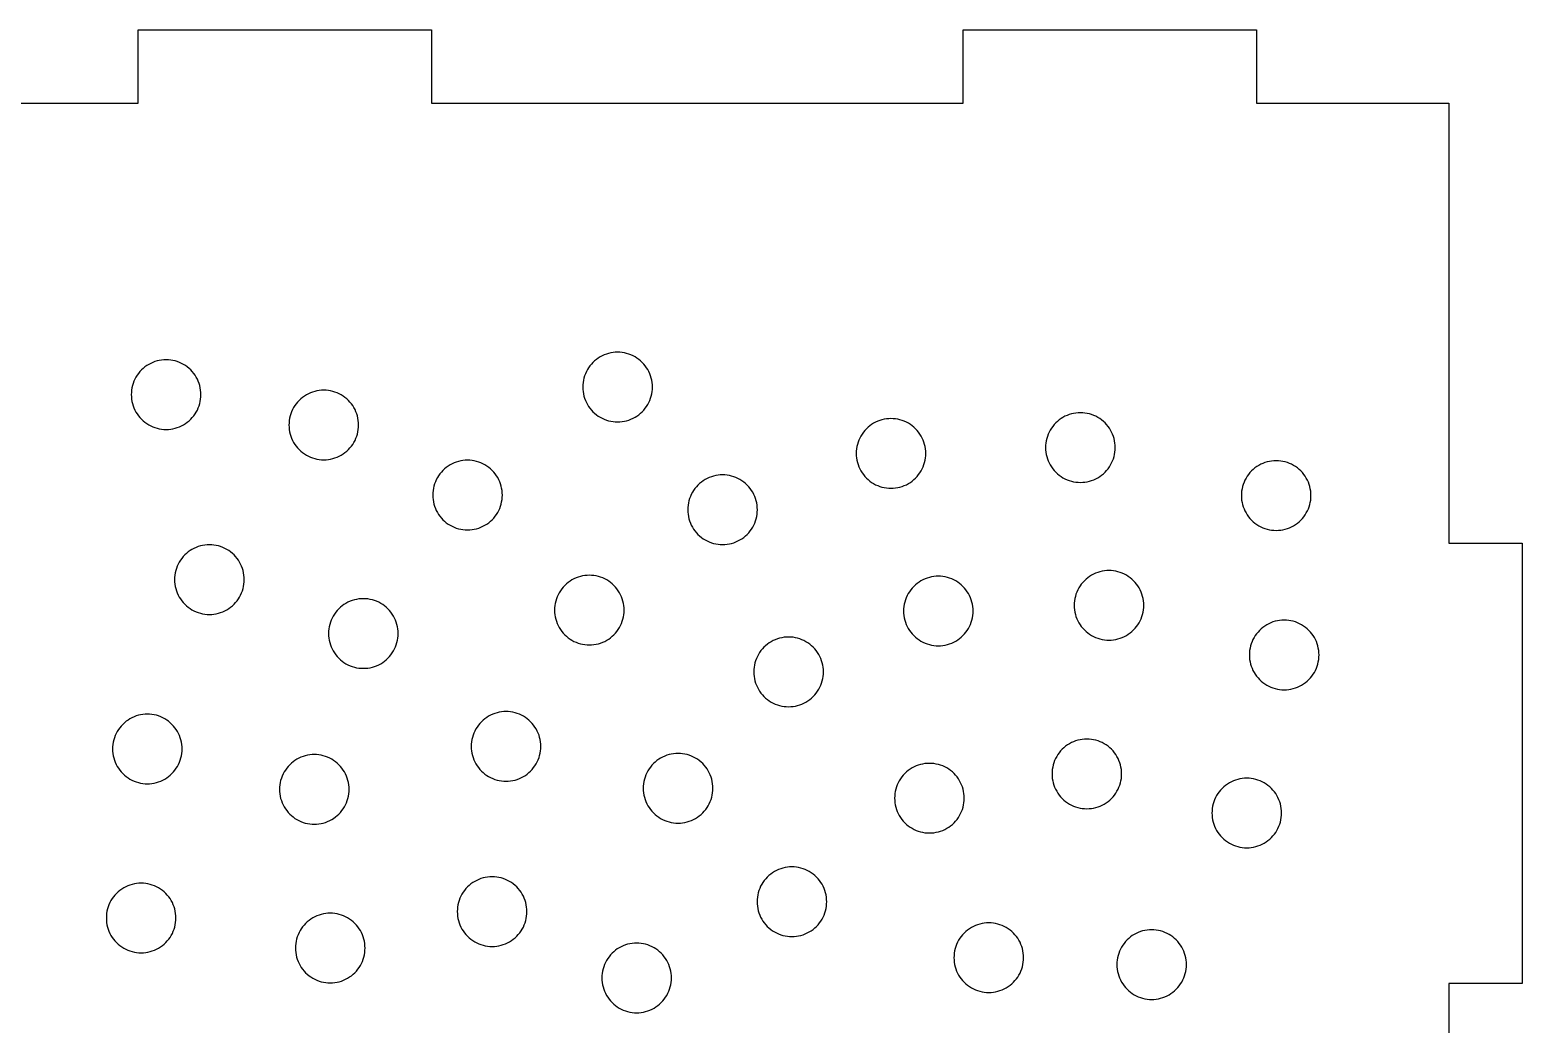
# Model space of a CAD drawing. Header units: millimetres. Extents: x 0 to 375, y -239 to 0.
# Drawn here: x 198.6 to 280, y -54.2 to 0 of the extents above; entities that cross this region are included whole.
import ezdxf

# ---------------------------------------------------------------- set-up
doc = ezdxf.new("R2010")
doc.units = ezdxf.units.MM
doc.layers.add('CUT', color=1, linetype='Continuous')

msp = doc.modelspace()

# ---------------------------------------------------------------- linework, layer by layer
at = {"layer": 'CUT'}
msp.add_lwpolyline([(194, -4), (204.5, -4), (204.5, 0), (220.5, 0), (220.5, -4), (249.5, -4), (249.5, 0), (265.5, 0), (265.5, -4), (276, -4), (276, -28), (280, -28), (280, -52), (276, -52), (276, -76)], dxfattribs=at)
for points in [[(232.453, -20.09), (232.489, -19.971), (232.518, -19.85), (232.538, -19.727), (232.55, -19.604), (232.554, -19.479), (232.55, -19.355), (232.538, -19.232), (232.518, -19.109), (232.489, -18.988), (232.453, -18.869), (232.409, -18.753), (232.358, -18.639), (232.3, -18.53), (232.234, -18.424), (232.162, -18.323), (232.083, -18.227), (231.998, -18.136), (231.907, -18.051), (231.811, -17.973), (231.71, -17.9), (231.604, -17.835), (231.495, -17.776), (231.382, -17.725), (231.265, -17.681), (231.146, -17.645), (231.025, -17.617), (230.903, -17.596), (230.779, -17.584), (230.655, -17.58), (230.53, -17.584), (230.407, -17.596), (230.284, -17.617), (230.163, -17.645), (230.044, -17.681), (229.928, -17.725), (229.815, -17.776), (229.705, -17.835), (229.6, -17.9), (229.498, -17.973), (229.402, -18.051), (229.312, -18.136), (229.227, -18.227), (229.148, -18.323), (229.075, -18.424), (229.01, -18.53), (228.951, -18.639), (228.9, -18.753), (228.856, -18.869), (228.82, -18.988), (228.792, -19.109), (228.772, -19.232), (228.759, -19.355), (228.755, -19.479), (228.759, -19.604), (228.772, -19.727), (228.792, -19.85), (228.82, -19.971), (228.856, -20.09), (228.9, -20.206), (228.951, -20.32), (229.01, -20.429), (229.075, -20.535), (229.148, -20.636), (229.227, -20.732), (229.312, -20.822), (229.402, -20.907), (229.498, -20.986), (229.6, -21.059), (229.705, -21.124), (229.815, -21.183), (229.928, -21.234), (230.044, -21.278), (230.163, -21.314), (230.284, -21.342), (230.407, -21.363), (230.53, -21.375), (230.655, -21.379), (230.779, -21.375), (230.903, -21.363), (231.025, -21.342), (231.146, -21.314), (231.265, -21.278), (231.382, -21.234), (231.495, -21.183), (231.604, -21.124), (231.71, -21.059), (231.811, -20.986), (231.907, -20.907), (231.998, -20.822), (232.083, -20.732), (232.162, -20.636), (232.234, -20.535), (232.3, -20.429), (232.358, -20.32), (232.409, -20.206), (232.453, -20.09)], [(207.824, -20.501), (207.861, -20.382), (207.889, -20.261), (207.909, -20.139), (207.921, -20.015), (207.925, -19.891), (207.921, -19.767), (207.909, -19.643), (207.889, -19.52), (207.861, -19.399), (207.824, -19.28), (207.781, -19.164), (207.729, -19.051), (207.671, -18.941), (207.605, -18.836), (207.533, -18.735), (207.454, -18.638), (207.369, -18.548), (207.278, -18.463), (207.182, -18.384), (207.081, -18.312), (206.976, -18.246), (206.866, -18.187), (206.753, -18.136), (206.636, -18.092), (206.518, -18.056), (206.397, -18.028), (206.274, -18.008), (206.15, -17.996), (206.026, -17.991), (205.902, -17.996), (205.778, -18.008), (205.655, -18.028), (205.534, -18.056), (205.415, -18.092), (205.299, -18.136), (205.186, -18.187), (205.076, -18.246), (204.971, -18.312), (204.87, -18.384), (204.774, -18.463), (204.683, -18.548), (204.598, -18.638), (204.519, -18.735), (204.447, -18.836), (204.381, -18.941), (204.323, -19.051), (204.271, -19.164), (204.227, -19.28), (204.191, -19.399), (204.163, -19.52), (204.143, -19.643), (204.131, -19.767), (204.127, -19.891), (204.131, -20.015), (204.143, -20.139), (204.163, -20.261), (204.191, -20.382), (204.227, -20.501), (204.271, -20.618), (204.323, -20.731), (204.381, -20.84), (204.447, -20.946), (204.519, -21.047), (204.598, -21.143), (204.683, -21.234), (204.774, -21.319), (204.87, -21.398), (204.971, -21.47), (205.076, -21.536), (205.186, -21.594), (205.299, -21.645), (205.415, -21.689), (205.534, -21.725), (205.655, -21.754), (205.778, -21.774), (205.902, -21.786), (206.026, -21.79), (206.15, -21.786), (206.274, -21.774), (206.397, -21.754), (206.518, -21.725), (206.636, -21.689), (206.753, -21.645), (206.866, -21.594), (206.976, -21.536), (207.081, -21.47), (207.182, -21.398), (207.278, -21.319), (207.369, -21.234), (207.454, -21.143), (207.533, -21.047), (207.605, -20.946), (207.671, -20.84), (207.729, -20.731), (207.781, -20.618), (207.824, -20.501)], [(216.425, -22.158), (216.461, -22.039), (216.49, -21.918), (216.51, -21.795), (216.522, -21.672), (216.526, -21.548), (216.522, -21.423), (216.51, -21.3), (216.49, -21.177), (216.461, -21.056), (216.425, -20.937), (216.382, -20.821), (216.33, -20.707), (216.272, -20.598), (216.206, -20.492), (216.134, -20.391), (216.055, -20.295), (215.97, -20.205), (215.879, -20.12), (215.783, -20.041), (215.682, -19.968), (215.576, -19.903), (215.467, -19.844), (215.354, -19.793), (215.237, -19.749), (215.118, -19.713), (214.997, -19.685), (214.875, -19.664), (214.751, -19.652), (214.627, -19.648), (214.503, -19.652), (214.379, -19.664), (214.256, -19.685), (214.135, -19.713), (214.016, -19.749), (213.9, -19.793), (213.787, -19.844), (213.677, -19.903), (213.572, -19.968), (213.471, -20.041), (213.374, -20.12), (213.284, -20.205), (213.199, -20.295), (213.12, -20.391), (213.048, -20.492), (212.982, -20.598), (212.923, -20.707), (212.872, -20.821), (212.828, -20.937), (212.792, -21.056), (212.764, -21.177), (212.744, -21.3), (212.732, -21.423), (212.727, -21.548), (212.732, -21.672), (212.744, -21.795), (212.764, -21.918), (212.792, -22.039), (212.828, -22.158), (212.872, -22.274), (212.923, -22.388), (212.982, -22.497), (213.048, -22.603), (213.12, -22.704), (213.199, -22.8), (213.284, -22.891), (213.374, -22.976), (213.471, -23.054), (213.572, -23.127), (213.677, -23.192), (213.787, -23.251), (213.9, -23.302), (214.016, -23.346), (214.135, -23.382), (214.256, -23.41), (214.379, -23.431), (214.503, -23.443), (214.627, -23.447), (214.751, -23.443), (214.875, -23.431), (214.997, -23.41), (215.118, -23.382), (215.237, -23.346), (215.354, -23.302), (215.467, -23.251), (215.576, -23.192), (215.682, -23.127), (215.783, -23.054), (215.879, -22.976), (215.97, -22.891), (216.055, -22.8), (216.134, -22.704), (216.206, -22.603), (216.272, -22.497), (216.33, -22.388), (216.382, -22.274), (216.425, -22.158)], [(257.656, -23.504), (257.7, -23.388), (257.736, -23.269), (257.764, -23.148), (257.784, -23.025), (257.797, -22.902), (257.801, -22.777), (257.797, -22.653), (257.784, -22.53), (257.764, -22.407), (257.736, -22.286), (257.7, -22.167), (257.656, -22.051), (257.605, -21.937), (257.546, -21.828), (257.481, -21.722), (257.408, -21.621), (257.329, -21.525), (257.244, -21.434), (257.154, -21.35), (257.058, -21.271), (256.956, -21.198), (256.851, -21.133), (256.741, -21.074), (256.628, -21.023), (256.512, -20.979), (256.393, -20.943), (256.272, -20.915), (256.149, -20.894), (256.026, -20.882), (255.901, -20.878), (255.777, -20.882), (255.653, -20.894), (255.531, -20.915), (255.41, -20.943), (255.291, -20.979), (255.174, -21.023), (255.061, -21.074), (254.952, -21.133), (254.846, -21.198), (254.745, -21.271), (254.649, -21.35), (254.558, -21.434), (254.473, -21.525), (254.394, -21.621), (254.322, -21.722), (254.256, -21.828), (254.198, -21.937), (254.147, -22.051), (254.103, -22.167), (254.067, -22.286), (254.038, -22.407), (254.018, -22.53), (254.006, -22.653), (254.002, -22.777), (254.006, -22.902), (254.018, -23.025), (254.038, -23.148), (254.067, -23.269), (254.103, -23.388), (254.147, -23.504), (254.198, -23.618), (254.256, -23.727), (254.322, -23.833), (254.394, -23.934), (254.473, -24.03), (254.558, -24.12), (254.649, -24.205), (254.745, -24.284), (254.846, -24.357), (254.952, -24.422), (255.061, -24.481), (255.174, -24.532), (255.291, -24.576), (255.41, -24.612), (255.531, -24.64), (255.653, -24.661), (255.777, -24.673), (255.901, -24.677), (256.026, -24.673), (256.149, -24.661), (256.272, -24.64), (256.393, -24.612), (256.512, -24.576), (256.628, -24.532), (256.741, -24.481), (256.851, -24.422), (256.956, -24.357), (257.058, -24.284), (257.154, -24.205), (257.244, -24.12), (257.329, -24.03), (257.408, -23.934), (257.481, -23.833), (257.546, -23.727), (257.605, -23.618), (257.656, -23.504)], [(247.367, -23.709), (247.403, -23.59), (247.431, -23.469), (247.451, -23.346), (247.464, -23.223), (247.468, -23.098), (247.464, -22.974), (247.451, -22.85), (247.431, -22.728), (247.403, -22.607), (247.367, -22.488), (247.323, -22.371), (247.272, -22.258), (247.213, -22.149), (247.148, -22.043), (247.075, -21.942), (246.996, -21.846), (246.911, -21.755), (246.821, -21.67), (246.725, -21.591), (246.624, -21.519), (246.518, -21.453), (246.408, -21.395), (246.295, -21.344), (246.179, -21.3), (246.06, -21.264), (245.939, -21.236), (245.816, -21.215), (245.693, -21.203), (245.568, -21.199), (245.444, -21.203), (245.321, -21.215), (245.198, -21.236), (245.077, -21.264), (244.958, -21.3), (244.842, -21.344), (244.728, -21.395), (244.619, -21.453), (244.513, -21.519), (244.412, -21.591), (244.316, -21.67), (244.225, -21.755), (244.14, -21.846), (244.062, -21.942), (243.989, -22.043), (243.924, -22.149), (243.865, -22.258), (243.814, -22.371), (243.77, -22.488), (243.734, -22.607), (243.706, -22.728), (243.685, -22.85), (243.673, -22.974), (243.669, -23.098), (243.673, -23.223), (243.685, -23.346), (243.706, -23.469), (243.734, -23.59), (243.77, -23.709), (243.814, -23.825), (243.865, -23.938), (243.924, -24.048), (243.989, -24.154), (244.062, -24.255), (244.14, -24.351), (244.225, -24.441), (244.316, -24.526), (244.412, -24.605), (244.513, -24.678), (244.619, -24.743), (244.728, -24.802), (244.842, -24.853), (244.958, -24.897), (245.077, -24.933), (245.198, -24.961), (245.321, -24.981), (245.444, -24.994), (245.568, -24.998), (245.693, -24.994), (245.816, -24.981), (245.939, -24.961), (246.06, -24.933), (246.179, -24.897), (246.295, -24.853), (246.408, -24.802), (246.518, -24.743), (246.624, -24.678), (246.725, -24.605), (246.821, -24.526), (246.911, -24.441), (246.996, -24.351), (247.075, -24.255), (247.148, -24.154), (247.213, -24.048), (247.272, -23.938), (247.323, -23.825), (247.367, -23.709)], [(224.266, -25.979), (224.302, -25.86), (224.33, -25.739), (224.351, -25.617), (224.363, -25.493), (224.367, -25.369), (224.363, -25.244), (224.351, -25.121), (224.33, -24.998), (224.302, -24.877), (224.266, -24.758), (224.222, -24.642), (224.171, -24.529), (224.112, -24.419), (224.047, -24.313), (223.974, -24.212), (223.896, -24.116), (223.811, -24.026), (223.72, -23.941), (223.624, -23.862), (223.523, -23.789), (223.417, -23.724), (223.308, -23.665), (223.194, -23.614), (223.078, -23.57), (222.959, -23.534), (222.838, -23.506), (222.716, -23.486), (222.592, -23.473), (222.468, -23.469), (222.343, -23.473), (222.22, -23.486), (222.097, -23.506), (221.976, -23.534), (221.857, -23.57), (221.741, -23.614), (221.628, -23.665), (221.518, -23.724), (221.412, -23.789), (221.311, -23.862), (221.215, -23.941), (221.125, -24.026), (221.04, -24.116), (220.961, -24.212), (220.888, -24.313), (220.823, -24.419), (220.764, -24.529), (220.713, -24.642), (220.669, -24.758), (220.633, -24.877), (220.605, -24.998), (220.585, -25.121), (220.572, -25.244), (220.568, -25.369), (220.572, -25.493), (220.585, -25.617), (220.605, -25.739), (220.633, -25.86), (220.669, -25.979), (220.713, -26.096), (220.764, -26.209), (220.823, -26.318), (220.888, -26.424), (220.961, -26.525), (221.04, -26.621), (221.125, -26.712), (221.215, -26.797), (221.311, -26.875), (221.412, -26.948), (221.518, -27.014), (221.628, -27.072), (221.741, -27.123), (221.857, -27.167), (221.976, -27.203), (222.097, -27.231), (222.22, -27.252), (222.343, -27.264), (222.468, -27.268), (222.592, -27.264), (222.716, -27.252), (222.838, -27.231), (222.959, -27.203), (223.078, -27.167), (223.194, -27.123), (223.308, -27.072), (223.417, -27.014), (223.523, -26.948), (223.624, -26.875), (223.72, -26.797), (223.811, -26.712), (223.896, -26.621), (223.974, -26.525), (224.047, -26.424), (224.112, -26.318), (224.171, -26.209), (224.222, -26.096), (224.266, -25.979)], [(268.336, -26.122), (268.38, -26.006), (268.416, -25.887), (268.444, -25.766), (268.464, -25.643), (268.477, -25.52), (268.481, -25.396), (268.477, -25.271), (268.464, -25.148), (268.444, -25.025), (268.416, -24.904), (268.38, -24.785), (268.336, -24.669), (268.285, -24.556), (268.226, -24.446), (268.161, -24.34), (268.088, -24.239), (268.009, -24.143), (267.924, -24.053), (267.834, -23.968), (267.738, -23.889), (267.636, -23.816), (267.531, -23.751), (267.421, -23.692), (267.308, -23.641), (267.192, -23.597), (267.073, -23.561), (266.952, -23.533), (266.829, -23.513), (266.706, -23.5), (266.581, -23.496), (266.457, -23.5), (266.333, -23.513), (266.211, -23.533), (266.09, -23.561), (265.971, -23.597), (265.854, -23.641), (265.741, -23.692), (265.632, -23.751), (265.526, -23.816), (265.425, -23.889), (265.329, -23.968), (265.238, -24.053), (265.153, -24.143), (265.074, -24.239), (265.002, -24.34), (264.936, -24.446), (264.878, -24.556), (264.827, -24.669), (264.783, -24.785), (264.747, -24.904), (264.718, -25.025), (264.698, -25.148), (264.686, -25.271), (264.682, -25.396), (264.686, -25.52), (264.698, -25.643), (264.718, -25.766), (264.747, -25.887), (264.783, -26.006), (264.827, -26.122), (264.878, -26.236), (264.936, -26.345), (265.002, -26.451), (265.074, -26.552), (265.153, -26.648), (265.238, -26.739), (265.329, -26.824), (265.425, -26.902), (265.526, -26.975), (265.632, -27.04), (265.741, -27.099), (265.854, -27.15), (265.971, -27.194), (266.09, -27.23), (266.211, -27.258), (266.333, -27.279), (266.457, -27.291), (266.581, -27.295), (266.706, -27.291), (266.829, -27.279), (266.952, -27.258), (267.073, -27.23), (267.192, -27.194), (267.308, -27.15), (267.421, -27.099), (267.531, -27.04), (267.636, -26.975), (267.738, -26.902), (267.834, -26.824), (267.924, -26.739), (268.009, -26.648), (268.088, -26.552), (268.161, -26.451), (268.226, -26.345), (268.285, -26.236), (268.336, -26.122)], [(238.178, -26.779), (238.214, -26.66), (238.242, -26.539), (238.263, -26.416), (238.275, -26.293), (238.279, -26.169), (238.275, -26.044), (238.263, -25.921), (238.242, -25.798), (238.214, -25.677), (238.178, -25.558), (238.134, -25.442), (238.083, -25.329), (238.024, -25.219), (237.959, -25.113), (237.886, -25.012), (237.808, -24.916), (237.723, -24.826), (237.632, -24.741), (237.536, -24.662), (237.435, -24.589), (237.329, -24.524), (237.22, -24.465), (237.106, -24.414), (236.99, -24.37), (236.871, -24.334), (236.75, -24.306), (236.628, -24.286), (236.504, -24.273), (236.38, -24.269), (236.255, -24.273), (236.132, -24.286), (236.009, -24.306), (235.888, -24.334), (235.769, -24.37), (235.653, -24.414), (235.54, -24.465), (235.43, -24.524), (235.324, -24.589), (235.223, -24.662), (235.127, -24.741), (235.037, -24.826), (234.952, -24.916), (234.873, -25.012), (234.8, -25.113), (234.735, -25.219), (234.676, -25.329), (234.625, -25.442), (234.581, -25.558), (234.545, -25.677), (234.517, -25.798), (234.497, -25.921), (234.484, -26.044), (234.48, -26.169), (234.484, -26.293), (234.497, -26.416), (234.517, -26.539), (234.545, -26.66), (234.581, -26.779), (234.625, -26.895), (234.676, -27.009), (234.735, -27.118), (234.8, -27.224), (234.873, -27.325), (234.952, -27.421), (235.037, -27.512), (235.127, -27.597), (235.223, -27.675), (235.324, -27.748), (235.43, -27.813), (235.54, -27.872), (235.653, -27.923), (235.769, -27.967), (235.888, -28.003), (236.009, -28.031), (236.132, -28.052), (236.255, -28.064), (236.38, -28.068), (236.504, -28.064), (236.628, -28.052), (236.75, -28.031), (236.871, -28.003), (236.99, -27.967), (237.106, -27.923), (237.22, -27.872), (237.329, -27.813), (237.435, -27.748), (237.536, -27.675), (237.632, -27.597), (237.723, -27.512), (237.808, -27.421), (237.886, -27.325), (237.959, -27.224), (238.024, -27.118), (238.083, -27.009), (238.134, -26.895), (238.178, -26.779)], [(210.184, -30.589), (210.22, -30.47), (210.248, -30.349), (210.269, -30.227), (210.281, -30.103), (210.285, -29.979), (210.281, -29.855), (210.269, -29.731), (210.248, -29.608), (210.22, -29.487), (210.184, -29.368), (210.14, -29.252), (210.089, -29.139), (210.03, -29.029), (209.965, -28.924), (209.892, -28.823), (209.814, -28.727), (209.729, -28.636), (209.638, -28.551), (209.542, -28.472), (209.441, -28.4), (209.335, -28.334), (209.226, -28.275), (209.112, -28.224), (208.996, -28.18), (208.877, -28.144), (208.756, -28.116), (208.634, -28.096), (208.51, -28.084), (208.386, -28.08), (208.261, -28.084), (208.138, -28.096), (208.015, -28.116), (207.894, -28.144), (207.775, -28.18), (207.659, -28.224), (207.546, -28.275), (207.436, -28.334), (207.33, -28.4), (207.229, -28.472), (207.133, -28.551), (207.043, -28.636), (206.958, -28.727), (206.879, -28.823), (206.806, -28.924), (206.741, -29.029), (206.682, -29.139), (206.631, -29.252), (206.587, -29.368), (206.551, -29.487), (206.523, -29.608), (206.503, -29.731), (206.49, -29.855), (206.486, -29.979), (206.49, -30.103), (206.503, -30.227), (206.523, -30.349), (206.551, -30.47), (206.587, -30.589), (206.631, -30.706), (206.682, -30.819), (206.741, -30.929), (206.806, -31.034), (206.879, -31.135), (206.958, -31.231), (207.043, -31.322), (207.133, -31.407), (207.229, -31.486), (207.33, -31.558), (207.436, -31.624), (207.546, -31.682), (207.659, -31.734), (207.775, -31.777), (207.894, -31.813), (208.015, -31.842), (208.138, -31.862), (208.261, -31.874), (208.386, -31.878), (208.51, -31.874), (208.634, -31.862), (208.756, -31.842), (208.877, -31.813), (208.996, -31.777), (209.112, -31.734), (209.226, -31.682), (209.335, -31.624), (209.441, -31.558), (209.542, -31.486), (209.638, -31.407), (209.729, -31.322), (209.814, -31.231), (209.892, -31.135), (209.965, -31.034), (210.03, -30.929), (210.089, -30.819), (210.14, -30.706), (210.184, -30.589)], [(230.912, -32.254), (230.948, -32.135), (230.976, -32.014), (230.997, -31.891), (231.009, -31.768), (231.013, -31.643), (231.009, -31.519), (230.997, -31.395), (230.976, -31.273), (230.948, -31.152), (230.912, -31.033), (230.868, -30.917), (230.817, -30.803), (230.758, -30.694), (230.693, -30.588), (230.62, -30.487), (230.542, -30.391), (230.457, -30.3), (230.366, -30.215), (230.27, -30.137), (230.169, -30.064), (230.063, -29.999), (229.954, -29.94), (229.84, -29.889), (229.724, -29.845), (229.605, -29.809), (229.484, -29.781), (229.362, -29.76), (229.238, -29.748), (229.114, -29.744), (228.989, -29.748), (228.866, -29.76), (228.743, -29.781), (228.622, -29.809), (228.503, -29.845), (228.387, -29.889), (228.274, -29.94), (228.164, -29.999), (228.058, -30.064), (227.957, -30.137), (227.861, -30.215), (227.771, -30.3), (227.686, -30.391), (227.607, -30.487), (227.534, -30.588), (227.469, -30.694), (227.41, -30.803), (227.359, -30.917), (227.315, -31.033), (227.279, -31.152), (227.251, -31.273), (227.231, -31.395), (227.218, -31.519), (227.214, -31.643), (227.218, -31.768), (227.231, -31.891), (227.251, -32.014), (227.279, -32.135), (227.315, -32.254), (227.359, -32.37), (227.41, -32.483), (227.469, -32.593), (227.534, -32.699), (227.607, -32.8), (227.686, -32.896), (227.771, -32.986), (227.861, -33.071), (227.957, -33.15), (228.058, -33.223), (228.164, -33.288), (228.274, -33.347), (228.387, -33.398), (228.503, -33.442), (228.622, -33.478), (228.743, -33.506), (228.866, -33.526), (228.989, -33.539), (229.114, -33.543), (229.238, -33.539), (229.362, -33.526), (229.484, -33.506), (229.605, -33.478), (229.724, -33.442), (229.84, -33.398), (229.954, -33.347), (230.063, -33.288), (230.169, -33.223), (230.27, -33.15), (230.366, -33.071), (230.457, -32.986), (230.542, -32.896), (230.62, -32.8), (230.693, -32.699), (230.758, -32.593), (230.817, -32.483), (230.868, -32.37), (230.912, -32.254)], [(249.951, -32.302), (249.987, -32.183), (250.015, -32.062), (250.035, -31.94), (250.047, -31.816), (250.052, -31.692), (250.047, -31.568), (250.035, -31.444), (250.015, -31.321), (249.987, -31.2), (249.951, -31.081), (249.907, -30.965), (249.856, -30.852), (249.797, -30.742), (249.731, -30.637), (249.659, -30.536), (249.58, -30.44), (249.495, -30.349), (249.405, -30.264), (249.308, -30.185), (249.207, -30.113), (249.102, -30.047), (248.992, -29.988), (248.879, -29.937), (248.763, -29.893), (248.644, -29.857), (248.523, -29.829), (248.4, -29.809), (248.276, -29.797), (248.152, -29.793), (248.028, -29.797), (247.904, -29.809), (247.782, -29.829), (247.661, -29.857), (247.542, -29.893), (247.425, -29.937), (247.312, -29.988), (247.203, -30.047), (247.097, -30.113), (246.996, -30.185), (246.9, -30.264), (246.809, -30.349), (246.724, -30.44), (246.645, -30.536), (246.573, -30.637), (246.507, -30.742), (246.449, -30.852), (246.398, -30.965), (246.354, -31.081), (246.318, -31.2), (246.289, -31.321), (246.269, -31.444), (246.257, -31.568), (246.253, -31.692), (246.257, -31.816), (246.269, -31.94), (246.289, -32.062), (246.318, -32.183), (246.354, -32.302), (246.398, -32.419), (246.449, -32.532), (246.507, -32.641), (246.573, -32.747), (246.645, -32.848), (246.724, -32.944), (246.809, -33.035), (246.9, -33.12), (246.996, -33.199), (247.097, -33.271), (247.203, -33.337), (247.312, -33.395), (247.425, -33.447), (247.542, -33.49), (247.661, -33.526), (247.782, -33.555), (247.904, -33.575), (248.028, -33.587), (248.152, -33.591), (248.276, -33.587), (248.4, -33.575), (248.523, -33.555), (248.644, -33.526), (248.763, -33.49), (248.879, -33.447), (248.992, -33.395), (249.102, -33.337), (249.207, -33.271), (249.308, -33.199), (249.405, -33.12), (249.495, -33.035), (249.58, -32.944), (249.659, -32.848), (249.731, -32.747), (249.797, -32.641), (249.856, -32.532), (249.907, -32.419), (249.951, -32.302)], [(259.258, -31.993), (259.294, -31.874), (259.322, -31.753), (259.342, -31.63), (259.354, -31.507), (259.358, -31.382), (259.354, -31.258), (259.342, -31.134), (259.322, -31.012), (259.294, -30.891), (259.258, -30.772), (259.214, -30.656), (259.163, -30.542), (259.104, -30.433), (259.038, -30.327), (258.966, -30.226), (258.887, -30.13), (258.802, -30.039), (258.711, -29.954), (258.615, -29.876), (258.514, -29.803), (258.409, -29.738), (258.299, -29.679), (258.186, -29.628), (258.07, -29.584), (257.951, -29.548), (257.83, -29.52), (257.707, -29.499), (257.583, -29.487), (257.459, -29.483), (257.335, -29.487), (257.211, -29.499), (257.089, -29.52), (256.968, -29.548), (256.849, -29.584), (256.732, -29.628), (256.619, -29.679), (256.509, -29.738), (256.404, -29.803), (256.303, -29.876), (256.207, -29.954), (256.116, -30.039), (256.031, -30.13), (255.952, -30.226), (255.88, -30.327), (255.814, -30.433), (255.756, -30.542), (255.704, -30.656), (255.661, -30.772), (255.625, -30.891), (255.596, -31.012), (255.576, -31.134), (255.564, -31.258), (255.56, -31.382), (255.564, -31.507), (255.576, -31.63), (255.596, -31.753), (255.625, -31.874), (255.661, -31.993), (255.704, -32.109), (255.756, -32.222), (255.814, -32.332), (255.88, -32.438), (255.952, -32.539), (256.031, -32.635), (256.116, -32.725), (256.207, -32.81), (256.303, -32.889), (256.404, -32.962), (256.509, -33.027), (256.619, -33.086), (256.732, -33.137), (256.849, -33.181), (256.968, -33.217), (257.089, -33.245), (257.211, -33.265), (257.335, -33.278), (257.459, -33.282), (257.583, -33.278), (257.707, -33.265), (257.83, -33.245), (257.951, -33.217), (258.07, -33.181), (258.186, -33.137), (258.299, -33.086), (258.409, -33.027), (258.514, -32.962), (258.615, -32.889), (258.711, -32.81), (258.802, -32.725), (258.887, -32.635), (258.966, -32.539), (259.038, -32.438), (259.104, -32.332), (259.163, -32.222), (259.214, -32.109), (259.258, -31.993)], [(218.583, -33.528), (218.619, -33.409), (218.647, -33.288), (218.667, -33.166), (218.679, -33.042), (218.683, -32.918), (218.679, -32.794), (218.667, -32.67), (218.647, -32.547), (218.619, -32.426), (218.583, -32.307), (218.539, -32.191), (218.488, -32.078), (218.429, -31.968), (218.363, -31.863), (218.291, -31.762), (218.212, -31.666), (218.127, -31.575), (218.036, -31.49), (217.94, -31.411), (217.839, -31.339), (217.734, -31.273), (217.624, -31.214), (217.511, -31.163), (217.395, -31.119), (217.276, -31.083), (217.155, -31.055), (217.032, -31.035), (216.908, -31.023), (216.784, -31.019), (216.66, -31.023), (216.536, -31.035), (216.414, -31.055), (216.293, -31.083), (216.174, -31.119), (216.057, -31.163), (215.944, -31.214), (215.834, -31.273), (215.729, -31.339), (215.628, -31.411), (215.532, -31.49), (215.441, -31.575), (215.356, -31.666), (215.277, -31.762), (215.205, -31.863), (215.139, -31.968), (215.081, -32.078), (215.029, -32.191), (214.986, -32.307), (214.95, -32.426), (214.921, -32.547), (214.901, -32.67), (214.889, -32.794), (214.885, -32.918), (214.889, -33.042), (214.901, -33.166), (214.921, -33.288), (214.95, -33.409), (214.986, -33.528), (215.029, -33.645), (215.081, -33.758), (215.139, -33.867), (215.205, -33.973), (215.277, -34.074), (215.356, -34.17), (215.441, -34.261), (215.532, -34.346), (215.628, -34.425), (215.729, -34.497), (215.834, -34.563), (215.944, -34.621), (216.057, -34.673), (216.174, -34.716), (216.293, -34.752), (216.414, -34.781), (216.536, -34.801), (216.66, -34.813), (216.784, -34.817), (216.908, -34.813), (217.032, -34.801), (217.155, -34.781), (217.276, -34.752), (217.395, -34.716), (217.511, -34.673), (217.624, -34.621), (217.734, -34.563), (217.839, -34.497), (217.94, -34.425), (218.036, -34.346), (218.127, -34.261), (218.212, -34.17), (218.291, -34.074), (218.363, -33.973), (218.429, -33.867), (218.488, -33.758), (218.539, -33.645), (218.583, -33.528)], [(268.817, -34.699), (268.853, -34.581), (268.881, -34.459), (268.901, -34.337), (268.913, -34.213), (268.918, -34.089), (268.913, -33.965), (268.901, -33.841), (268.881, -33.718), (268.853, -33.597), (268.817, -33.478), (268.773, -33.362), (268.722, -33.249), (268.663, -33.139), (268.597, -33.034), (268.525, -32.933), (268.446, -32.837), (268.361, -32.746), (268.271, -32.661), (268.174, -32.582), (268.073, -32.51), (267.968, -32.444), (267.858, -32.385), (267.745, -32.334), (267.629, -32.29), (267.51, -32.254), (267.389, -32.226), (267.266, -32.206), (267.142, -32.194), (267.018, -32.19), (266.894, -32.194), (266.77, -32.206), (266.648, -32.226), (266.527, -32.254), (266.408, -32.29), (266.291, -32.334), (266.178, -32.385), (266.069, -32.444), (265.963, -32.51), (265.862, -32.582), (265.766, -32.661), (265.675, -32.746), (265.59, -32.837), (265.511, -32.933), (265.439, -33.034), (265.373, -33.139), (265.315, -33.249), (265.264, -33.362), (265.22, -33.478), (265.184, -33.597), (265.155, -33.718), (265.135, -33.841), (265.123, -33.965), (265.119, -34.089), (265.123, -34.213), (265.135, -34.337), (265.155, -34.459), (265.184, -34.581), (265.22, -34.699), (265.264, -34.816), (265.315, -34.929), (265.373, -35.039), (265.439, -35.144), (265.511, -35.245), (265.59, -35.341), (265.675, -35.432), (265.766, -35.517), (265.862, -35.596), (265.963, -35.668), (266.069, -35.734), (266.178, -35.792), (266.291, -35.844), (266.408, -35.887), (266.527, -35.924), (266.648, -35.952), (266.77, -35.972), (266.894, -35.984), (267.018, -35.988), (267.142, -35.984), (267.266, -35.972), (267.389, -35.952), (267.51, -35.924), (267.629, -35.887), (267.745, -35.844), (267.858, -35.792), (267.968, -35.734), (268.073, -35.668), (268.174, -35.596), (268.271, -35.517), (268.361, -35.432), (268.446, -35.341), (268.525, -35.245), (268.597, -35.144), (268.663, -35.039), (268.722, -34.929), (268.773, -34.816), (268.817, -34.699)], [(241.781, -35.62), (241.817, -35.501), (241.845, -35.38), (241.865, -35.257), (241.878, -35.134), (241.882, -35.009), (241.878, -34.885), (241.865, -34.761), (241.845, -34.639), (241.817, -34.518), (241.781, -34.399), (241.737, -34.283), (241.686, -34.169), (241.627, -34.06), (241.562, -33.954), (241.489, -33.853), (241.41, -33.757), (241.325, -33.666), (241.235, -33.581), (241.139, -33.503), (241.038, -33.43), (240.932, -33.365), (240.822, -33.306), (240.709, -33.255), (240.593, -33.211), (240.474, -33.175), (240.353, -33.147), (240.23, -33.126), (240.107, -33.114), (239.982, -33.11), (239.858, -33.114), (239.734, -33.126), (239.612, -33.147), (239.491, -33.175), (239.372, -33.211), (239.255, -33.255), (239.142, -33.306), (239.033, -33.365), (238.927, -33.43), (238.826, -33.503), (238.73, -33.581), (238.639, -33.666), (238.554, -33.757), (238.475, -33.853), (238.403, -33.954), (238.337, -34.06), (238.279, -34.169), (238.228, -34.283), (238.184, -34.399), (238.148, -34.518), (238.12, -34.639), (238.099, -34.761), (238.087, -34.885), (238.083, -35.009), (238.087, -35.134), (238.099, -35.257), (238.12, -35.38), (238.148, -35.501), (238.184, -35.62), (238.228, -35.736), (238.279, -35.849), (238.337, -35.959), (238.403, -36.065), (238.475, -36.166), (238.554, -36.262), (238.639, -36.352), (238.73, -36.437), (238.826, -36.516), (238.927, -36.589), (239.033, -36.654), (239.142, -36.713), (239.255, -36.764), (239.372, -36.808), (239.491, -36.844), (239.612, -36.872), (239.734, -36.892), (239.858, -36.905), (239.982, -36.909), (240.107, -36.905), (240.23, -36.892), (240.353, -36.872), (240.474, -36.844), (240.593, -36.808), (240.709, -36.764), (240.822, -36.713), (240.932, -36.654), (241.038, -36.589), (241.139, -36.516), (241.235, -36.437), (241.325, -36.352), (241.41, -36.262), (241.489, -36.166), (241.562, -36.065), (241.627, -35.959), (241.686, -35.849), (241.737, -35.736), (241.781, -35.62)], [(206.8, -39.824), (206.836, -39.706), (206.865, -39.585), (206.885, -39.462), (206.897, -39.338), (206.901, -39.214), (206.897, -39.09), (206.885, -38.966), (206.865, -38.843), (206.836, -38.722), (206.8, -38.603), (206.757, -38.487), (206.705, -38.374), (206.647, -38.264), (206.581, -38.159), (206.509, -38.058), (206.43, -37.962), (206.345, -37.871), (206.254, -37.786), (206.158, -37.707), (206.057, -37.635), (205.951, -37.569), (205.842, -37.511), (205.729, -37.459), (205.612, -37.415), (205.493, -37.379), (205.372, -37.351), (205.25, -37.331), (205.126, -37.319), (205.002, -37.315), (204.878, -37.319), (204.754, -37.331), (204.631, -37.351), (204.51, -37.379), (204.391, -37.415), (204.275, -37.459), (204.162, -37.511), (204.052, -37.569), (203.947, -37.635), (203.846, -37.707), (203.749, -37.786), (203.659, -37.871), (203.574, -37.962), (203.495, -38.058), (203.423, -38.159), (203.357, -38.264), (203.298, -38.374), (203.247, -38.487), (203.203, -38.603), (203.167, -38.722), (203.139, -38.843), (203.119, -38.966), (203.107, -39.09), (203.102, -39.214), (203.107, -39.338), (203.119, -39.462), (203.139, -39.585), (203.167, -39.706), (203.203, -39.824), (203.247, -39.941), (203.298, -40.054), (203.357, -40.164), (203.423, -40.269), (203.495, -40.37), (203.574, -40.466), (203.659, -40.557), (203.749, -40.642), (203.846, -40.721), (203.947, -40.793), (204.052, -40.859), (204.162, -40.917), (204.275, -40.969), (204.391, -41.012), (204.51, -41.049), (204.631, -41.077), (204.754, -41.097), (204.878, -41.109), (205.002, -41.113), (205.126, -41.109), (205.25, -41.097), (205.372, -41.077), (205.493, -41.049), (205.612, -41.012), (205.729, -40.969), (205.842, -40.917), (205.951, -40.859), (206.057, -40.793), (206.158, -40.721), (206.254, -40.642), (206.345, -40.557), (206.43, -40.466), (206.509, -40.37), (206.581, -40.269), (206.647, -40.164), (206.705, -40.054), (206.757, -39.941), (206.8, -39.824)], [(226.367, -39.685), (226.403, -39.566), (226.431, -39.445), (226.452, -39.323), (226.464, -39.199), (226.468, -39.075), (226.464, -38.951), (226.452, -38.827), (226.431, -38.704), (226.403, -38.583), (226.367, -38.464), (226.323, -38.348), (226.272, -38.235), (226.213, -38.125), (226.148, -38.02), (226.075, -37.919), (225.997, -37.822), (225.912, -37.732), (225.821, -37.647), (225.725, -37.568), (225.624, -37.496), (225.518, -37.43), (225.409, -37.371), (225.295, -37.32), (225.179, -37.276), (225.06, -37.24), (224.939, -37.212), (224.817, -37.192), (224.693, -37.18), (224.569, -37.175), (224.444, -37.18), (224.321, -37.192), (224.198, -37.212), (224.077, -37.24), (223.958, -37.276), (223.842, -37.32), (223.729, -37.371), (223.619, -37.43), (223.513, -37.496), (223.412, -37.568), (223.316, -37.647), (223.226, -37.732), (223.141, -37.822), (223.062, -37.919), (222.989, -38.02), (222.924, -38.125), (222.865, -38.235), (222.814, -38.348), (222.77, -38.464), (222.734, -38.583), (222.706, -38.704), (222.686, -38.827), (222.673, -38.951), (222.669, -39.075), (222.673, -39.199), (222.686, -39.323), (222.706, -39.445), (222.734, -39.566), (222.77, -39.685), (222.814, -39.802), (222.865, -39.915), (222.924, -40.024), (222.989, -40.13), (223.062, -40.231), (223.141, -40.327), (223.226, -40.418), (223.316, -40.503), (223.412, -40.582), (223.513, -40.654), (223.619, -40.72), (223.729, -40.778), (223.842, -40.83), (223.958, -40.873), (224.077, -40.909), (224.198, -40.938), (224.321, -40.958), (224.444, -40.97), (224.569, -40.974), (224.693, -40.97), (224.817, -40.958), (224.939, -40.938), (225.06, -40.909), (225.179, -40.873), (225.295, -40.83), (225.409, -40.778), (225.518, -40.72), (225.624, -40.654), (225.725, -40.582), (225.821, -40.503), (225.912, -40.418), (225.997, -40.327), (226.075, -40.231), (226.148, -40.13), (226.213, -40.024), (226.272, -39.915), (226.323, -39.802), (226.367, -39.685)], [(258.05, -41.183), (258.087, -41.064), (258.115, -40.943), (258.135, -40.821), (258.147, -40.697), (258.151, -40.573), (258.147, -40.449), (258.135, -40.325), (258.115, -40.202), (258.087, -40.081), (258.05, -39.962), (258.007, -39.846), (257.955, -39.733), (257.897, -39.623), (257.831, -39.518), (257.759, -39.417), (257.68, -39.321), (257.595, -39.23), (257.504, -39.145), (257.408, -39.066), (257.307, -38.994), (257.202, -38.928), (257.092, -38.869), (256.979, -38.818), (256.862, -38.774), (256.744, -38.738), (256.623, -38.71), (256.5, -38.69), (256.376, -38.678), (256.252, -38.673), (256.128, -38.678), (256.004, -38.69), (255.881, -38.71), (255.76, -38.738), (255.641, -38.774), (255.525, -38.818), (255.412, -38.869), (255.302, -38.928), (255.197, -38.994), (255.096, -39.066), (255, -39.145), (254.909, -39.23), (254.824, -39.321), (254.745, -39.417), (254.673, -39.518), (254.607, -39.623), (254.549, -39.733), (254.497, -39.846), (254.453, -39.962), (254.417, -40.081), (254.389, -40.202), (254.369, -40.325), (254.357, -40.449), (254.353, -40.573), (254.357, -40.697), (254.369, -40.821), (254.389, -40.943), (254.417, -41.064), (254.453, -41.183), (254.497, -41.3), (254.549, -41.413), (254.607, -41.522), (254.673, -41.628), (254.745, -41.729), (254.824, -41.825), (254.909, -41.916), (255, -42.001), (255.096, -42.08), (255.197, -42.152), (255.302, -42.218), (255.412, -42.276), (255.525, -42.328), (255.641, -42.371), (255.76, -42.407), (255.881, -42.436), (256.004, -42.456), (256.128, -42.468), (256.252, -42.472), (256.376, -42.468), (256.5, -42.456), (256.623, -42.436), (256.744, -42.407), (256.862, -42.371), (256.979, -42.328), (257.092, -42.276), (257.202, -42.218), (257.307, -42.152), (257.408, -42.08), (257.504, -42.001), (257.595, -41.916), (257.68, -41.825), (257.759, -41.729), (257.831, -41.628), (257.897, -41.522), (257.955, -41.413), (258.007, -41.3), (258.05, -41.183)], [(215.908, -42.028), (215.944, -41.909), (215.972, -41.788), (215.992, -41.665), (216.004, -41.542), (216.008, -41.418), (216.004, -41.293), (215.992, -41.17), (215.972, -41.047), (215.944, -40.926), (215.908, -40.807), (215.864, -40.691), (215.812, -40.577), (215.754, -40.468), (215.688, -40.362), (215.616, -40.261), (215.537, -40.165), (215.452, -40.074), (215.361, -39.99), (215.265, -39.911), (215.164, -39.838), (215.059, -39.773), (214.949, -39.714), (214.836, -39.663), (214.72, -39.619), (214.601, -39.583), (214.48, -39.555), (214.357, -39.534), (214.233, -39.522), (214.109, -39.518), (213.985, -39.522), (213.861, -39.534), (213.739, -39.555), (213.617, -39.583), (213.499, -39.619), (213.382, -39.663), (213.269, -39.714), (213.159, -39.773), (213.054, -39.838), (212.953, -39.911), (212.857, -39.99), (212.766, -40.074), (212.681, -40.165), (212.602, -40.261), (212.53, -40.362), (212.464, -40.468), (212.406, -40.577), (212.354, -40.691), (212.311, -40.807), (212.274, -40.926), (212.246, -41.047), (212.226, -41.17), (212.214, -41.293), (212.21, -41.418), (212.214, -41.542), (212.226, -41.665), (212.246, -41.788), (212.274, -41.909), (212.311, -42.028), (212.354, -42.144), (212.406, -42.258), (212.464, -42.367), (212.53, -42.473), (212.602, -42.574), (212.681, -42.67), (212.766, -42.761), (212.857, -42.845), (212.953, -42.924), (213.054, -42.997), (213.159, -43.062), (213.269, -43.121), (213.382, -43.172), (213.499, -43.216), (213.617, -43.252), (213.739, -43.28), (213.861, -43.301), (213.985, -43.313), (214.109, -43.317), (214.233, -43.313), (214.357, -43.301), (214.48, -43.28), (214.601, -43.252), (214.72, -43.216), (214.836, -43.172), (214.949, -43.121), (215.059, -43.062), (215.164, -42.997), (215.265, -42.924), (215.361, -42.845), (215.452, -42.761), (215.537, -42.67), (215.616, -42.574), (215.688, -42.473), (215.754, -42.367), (215.812, -42.258), (215.864, -42.144), (215.908, -42.028)], [(235.752, -41.968), (235.788, -41.849), (235.816, -41.728), (235.836, -41.606), (235.848, -41.482), (235.852, -41.358), (235.848, -41.234), (235.836, -41.11), (235.816, -40.987), (235.788, -40.866), (235.752, -40.747), (235.708, -40.631), (235.656, -40.518), (235.598, -40.408), (235.532, -40.303), (235.46, -40.202), (235.381, -40.106), (235.296, -40.015), (235.205, -39.93), (235.109, -39.851), (235.008, -39.779), (234.903, -39.713), (234.793, -39.654), (234.68, -39.603), (234.564, -39.559), (234.445, -39.523), (234.324, -39.495), (234.201, -39.475), (234.077, -39.463), (233.953, -39.459), (233.829, -39.463), (233.705, -39.475), (233.582, -39.495), (233.461, -39.523), (233.343, -39.559), (233.226, -39.603), (233.113, -39.654), (233.003, -39.713), (232.898, -39.779), (232.797, -39.851), (232.701, -39.93), (232.61, -40.015), (232.525, -40.106), (232.446, -40.202), (232.374, -40.303), (232.308, -40.408), (232.25, -40.518), (232.198, -40.631), (232.155, -40.747), (232.118, -40.866), (232.09, -40.987), (232.07, -41.11), (232.058, -41.234), (232.054, -41.358), (232.058, -41.482), (232.07, -41.606), (232.09, -41.728), (232.118, -41.849), (232.155, -41.968), (232.198, -42.085), (232.25, -42.198), (232.308, -42.308), (232.374, -42.413), (232.446, -42.514), (232.525, -42.61), (232.61, -42.701), (232.701, -42.786), (232.797, -42.865), (232.898, -42.937), (233.003, -43.003), (233.113, -43.061), (233.226, -43.113), (233.343, -43.156), (233.461, -43.193), (233.582, -43.221), (233.705, -43.241), (233.829, -43.253), (233.953, -43.257), (234.077, -43.253), (234.201, -43.241), (234.324, -43.221), (234.445, -43.193), (234.564, -43.156), (234.68, -43.113), (234.793, -43.061), (234.903, -43.003), (235.008, -42.937), (235.109, -42.865), (235.205, -42.786), (235.296, -42.701), (235.381, -42.61), (235.46, -42.514), (235.532, -42.413), (235.598, -42.308), (235.656, -42.198), (235.708, -42.085), (235.752, -41.968)], [(249.464, -42.507), (249.5, -42.389), (249.528, -42.267), (249.549, -42.145), (249.561, -42.021), (249.565, -41.897), (249.561, -41.773), (249.549, -41.649), (249.528, -41.526), (249.5, -41.405), (249.464, -41.286), (249.42, -41.17), (249.369, -41.057), (249.31, -40.947), (249.245, -40.842), (249.172, -40.741), (249.094, -40.645), (249.009, -40.554), (248.918, -40.469), (248.822, -40.39), (248.721, -40.318), (248.615, -40.252), (248.506, -40.194), (248.392, -40.142), (248.276, -40.098), (248.157, -40.062), (248.036, -40.034), (247.913, -40.014), (247.79, -40.002), (247.666, -39.998), (247.541, -40.002), (247.418, -40.014), (247.295, -40.034), (247.174, -40.062), (247.055, -40.098), (246.939, -40.142), (246.825, -40.194), (246.716, -40.252), (246.61, -40.318), (246.509, -40.39), (246.413, -40.469), (246.323, -40.554), (246.238, -40.645), (246.159, -40.741), (246.086, -40.842), (246.021, -40.947), (245.962, -41.057), (245.911, -41.17), (245.867, -41.286), (245.831, -41.405), (245.803, -41.526), (245.782, -41.649), (245.77, -41.773), (245.766, -41.897), (245.77, -42.021), (245.782, -42.145), (245.803, -42.267), (245.831, -42.389), (245.867, -42.507), (245.911, -42.624), (245.962, -42.737), (246.021, -42.847), (246.086, -42.952), (246.159, -43.053), (246.238, -43.149), (246.323, -43.24), (246.413, -43.325), (246.509, -43.404), (246.61, -43.476), (246.716, -43.542), (246.825, -43.6), (246.939, -43.652), (247.055, -43.695), (247.174, -43.732), (247.295, -43.76), (247.418, -43.78), (247.541, -43.792), (247.666, -43.796), (247.79, -43.792), (247.913, -43.78), (248.036, -43.76), (248.157, -43.732), (248.276, -43.695), (248.392, -43.652), (248.506, -43.6), (248.615, -43.542), (248.721, -43.476), (248.822, -43.404), (248.918, -43.325), (249.009, -43.24), (249.094, -43.149), (249.172, -43.053), (249.245, -42.952), (249.31, -42.847), (249.369, -42.737), (249.42, -42.624), (249.464, -42.507)], [(266.775, -43.317), (266.811, -43.198), (266.839, -43.077), (266.859, -42.954), (266.872, -42.83), (266.876, -42.706), (266.872, -42.582), (266.859, -42.458), (266.839, -42.336), (266.811, -42.215), (266.775, -42.096), (266.731, -41.979), (266.68, -41.866), (266.621, -41.757), (266.555, -41.651), (266.483, -41.55), (266.404, -41.454), (266.319, -41.363), (266.229, -41.278), (266.132, -41.199), (266.031, -41.127), (265.926, -41.061), (265.816, -41.003), (265.703, -40.952), (265.587, -40.908), (265.468, -40.872), (265.347, -40.843), (265.224, -40.823), (265.1, -40.811), (264.976, -40.807), (264.852, -40.811), (264.728, -40.823), (264.606, -40.843), (264.485, -40.872), (264.366, -40.908), (264.249, -40.952), (264.136, -41.003), (264.027, -41.061), (263.921, -41.127), (263.82, -41.199), (263.724, -41.278), (263.633, -41.363), (263.548, -41.454), (263.469, -41.55), (263.397, -41.651), (263.331, -41.757), (263.273, -41.866), (263.222, -41.979), (263.178, -42.096), (263.142, -42.215), (263.113, -42.336), (263.093, -42.458), (263.081, -42.582), (263.077, -42.706), (263.081, -42.83), (263.093, -42.954), (263.113, -43.077), (263.142, -43.198), (263.178, -43.317), (263.222, -43.433), (263.273, -43.546), (263.331, -43.656), (263.397, -43.761), (263.469, -43.862), (263.548, -43.959), (263.633, -44.049), (263.724, -44.134), (263.82, -44.213), (263.921, -44.285), (264.027, -44.351), (264.136, -44.41), (264.249, -44.461), (264.366, -44.505), (264.485, -44.541), (264.606, -44.569), (264.728, -44.589), (264.852, -44.602), (264.976, -44.606), (265.1, -44.602), (265.224, -44.589), (265.347, -44.569), (265.468, -44.541), (265.587, -44.505), (265.703, -44.461), (265.816, -44.41), (265.926, -44.351), (266.031, -44.285), (266.132, -44.213), (266.229, -44.134), (266.319, -44.049), (266.404, -43.959), (266.483, -43.862), (266.555, -43.761), (266.621, -43.656), (266.68, -43.546), (266.731, -43.433), (266.775, -43.317)], [(225.565, -48.81), (225.608, -48.694), (225.645, -48.575), (225.673, -48.454), (225.693, -48.331), (225.705, -48.207), (225.709, -48.083), (225.705, -47.959), (225.693, -47.835), (225.673, -47.713), (225.645, -47.592), (225.608, -47.473), (225.565, -47.356), (225.513, -47.243), (225.455, -47.134), (225.389, -47.028), (225.317, -46.927), (225.238, -46.831), (225.153, -46.74), (225.062, -46.655), (224.966, -46.576), (224.865, -46.504), (224.76, -46.438), (224.65, -46.38), (224.537, -46.329), (224.42, -46.285), (224.302, -46.249), (224.18, -46.22), (224.058, -46.2), (223.934, -46.188), (223.81, -46.184), (223.686, -46.188), (223.562, -46.2), (223.439, -46.22), (223.318, -46.249), (223.199, -46.285), (223.083, -46.329), (222.97, -46.38), (222.86, -46.438), (222.755, -46.504), (222.654, -46.576), (222.558, -46.655), (222.467, -46.74), (222.382, -46.831), (222.303, -46.927), (222.231, -47.028), (222.165, -47.134), (222.106, -47.243), (222.055, -47.356), (222.011, -47.473), (221.975, -47.592), (221.947, -47.713), (221.927, -47.835), (221.915, -47.959), (221.911, -48.083), (221.915, -48.207), (221.927, -48.331), (221.947, -48.454), (221.975, -48.575), (222.011, -48.694), (222.055, -48.81), (222.106, -48.923), (222.165, -49.033), (222.231, -49.138), (222.303, -49.239), (222.382, -49.336), (222.467, -49.426), (222.558, -49.511), (222.654, -49.59), (222.755, -49.662), (222.86, -49.728), (222.97, -49.787), (223.083, -49.838), (223.199, -49.882), (223.318, -49.918), (223.439, -49.946), (223.562, -49.966), (223.686, -49.979), (223.81, -49.983), (223.934, -49.979), (224.058, -49.966), (224.18, -49.946), (224.302, -49.918), (224.42, -49.882), (224.537, -49.838), (224.65, -49.787), (224.76, -49.728), (224.865, -49.662), (224.966, -49.59), (225.062, -49.511), (225.153, -49.426), (225.238, -49.336), (225.317, -49.239), (225.389, -49.138), (225.455, -49.033), (225.513, -48.923), (225.565, -48.81)], [(241.96, -48.155), (241.996, -48.036), (242.024, -47.915), (242.045, -47.792), (242.057, -47.668), (242.061, -47.544), (242.057, -47.42), (242.045, -47.296), (242.024, -47.174), (241.996, -47.052), (241.96, -46.934), (241.916, -46.817), (241.865, -46.704), (241.806, -46.594), (241.741, -46.489), (241.668, -46.388), (241.59, -46.292), (241.505, -46.201), (241.414, -46.116), (241.318, -46.037), (241.217, -45.965), (241.111, -45.899), (241.002, -45.841), (240.888, -45.789), (240.772, -45.746), (240.653, -45.709), (240.532, -45.681), (240.409, -45.661), (240.286, -45.649), (240.162, -45.645), (240.037, -45.649), (239.914, -45.661), (239.791, -45.681), (239.67, -45.709), (239.551, -45.746), (239.435, -45.789), (239.322, -45.841), (239.212, -45.899), (239.106, -45.965), (239.005, -46.037), (238.909, -46.116), (238.819, -46.201), (238.734, -46.292), (238.655, -46.388), (238.582, -46.489), (238.517, -46.594), (238.458, -46.704), (238.407, -46.817), (238.363, -46.934), (238.327, -47.052), (238.299, -47.174), (238.279, -47.296), (238.266, -47.42), (238.262, -47.544), (238.266, -47.668), (238.279, -47.792), (238.299, -47.915), (238.327, -48.036), (238.363, -48.155), (238.407, -48.271), (238.458, -48.384), (238.517, -48.494), (238.582, -48.599), (238.655, -48.7), (238.734, -48.796), (238.819, -48.887), (238.909, -48.972), (239.005, -49.051), (239.106, -49.123), (239.212, -49.189), (239.322, -49.247), (239.435, -49.299), (239.551, -49.343), (239.67, -49.379), (239.791, -49.407), (239.914, -49.427), (240.037, -49.439), (240.162, -49.443), (240.286, -49.439), (240.409, -49.427), (240.532, -49.407), (240.653, -49.379), (240.772, -49.343), (240.888, -49.299), (241.002, -49.247), (241.111, -49.189), (241.217, -49.123), (241.318, -49.051), (241.414, -48.972), (241.505, -48.887), (241.59, -48.796), (241.668, -48.7), (241.741, -48.599), (241.806, -48.494), (241.865, -48.384), (241.916, -48.271), (241.96, -48.155)], [(206.418, -49.158), (206.461, -49.042), (206.497, -48.923), (206.526, -48.802), (206.546, -48.679), (206.558, -48.556), (206.562, -48.431), (206.558, -48.307), (206.546, -48.184), (206.526, -48.061), (206.497, -47.94), (206.461, -47.821), (206.418, -47.705), (206.366, -47.591), (206.308, -47.482), (206.242, -47.376), (206.17, -47.275), (206.091, -47.179), (206.006, -47.088), (205.915, -47.004), (205.819, -46.925), (205.718, -46.852), (205.613, -46.787), (205.503, -46.728), (205.39, -46.677), (205.273, -46.633), (205.154, -46.597), (205.033, -46.569), (204.911, -46.548), (204.787, -46.536), (204.663, -46.532), (204.539, -46.536), (204.415, -46.548), (204.292, -46.569), (204.171, -46.597), (204.052, -46.633), (203.936, -46.677), (203.823, -46.728), (203.713, -46.787), (203.608, -46.852), (203.507, -46.925), (203.411, -47.004), (203.32, -47.088), (203.235, -47.179), (203.156, -47.275), (203.084, -47.376), (203.018, -47.482), (202.959, -47.591), (202.908, -47.705), (202.864, -47.821), (202.828, -47.94), (202.8, -48.061), (202.78, -48.184), (202.768, -48.307), (202.764, -48.431), (202.768, -48.556), (202.78, -48.679), (202.8, -48.802), (202.828, -48.923), (202.864, -49.042), (202.908, -49.158), (202.959, -49.272), (203.018, -49.381), (203.084, -49.487), (203.156, -49.588), (203.235, -49.684), (203.32, -49.774), (203.411, -49.859), (203.507, -49.938), (203.608, -50.011), (203.713, -50.076), (203.823, -50.135), (203.936, -50.186), (204.052, -50.23), (204.171, -50.266), (204.292, -50.294), (204.415, -50.315), (204.539, -50.327), (204.663, -50.331), (204.787, -50.327), (204.911, -50.315), (205.033, -50.294), (205.154, -50.266), (205.273, -50.23), (205.39, -50.186), (205.503, -50.135), (205.613, -50.076), (205.718, -50.011), (205.819, -49.938), (205.915, -49.859), (206.006, -49.774), (206.091, -49.684), (206.17, -49.588), (206.242, -49.487), (206.308, -49.381), (206.366, -49.272), (206.418, -49.158)], [(216.778, -50.681), (216.814, -50.562), (216.842, -50.441), (216.862, -50.318), (216.874, -50.194), (216.878, -50.07), (216.874, -49.946), (216.862, -49.822), (216.842, -49.699), (216.814, -49.578), (216.778, -49.459), (216.734, -49.343), (216.683, -49.23), (216.624, -49.12), (216.558, -49.015), (216.486, -48.914), (216.407, -48.818), (216.322, -48.727), (216.231, -48.642), (216.135, -48.563), (216.034, -48.491), (215.929, -48.425), (215.819, -48.367), (215.706, -48.315), (215.59, -48.271), (215.471, -48.235), (215.35, -48.207), (215.227, -48.187), (215.103, -48.175), (214.979, -48.171), (214.855, -48.175), (214.731, -48.187), (214.609, -48.207), (214.488, -48.235), (214.369, -48.271), (214.252, -48.315), (214.139, -48.367), (214.029, -48.425), (213.924, -48.491), (213.823, -48.563), (213.727, -48.642), (213.636, -48.727), (213.551, -48.818), (213.472, -48.914), (213.4, -49.015), (213.334, -49.12), (213.276, -49.23), (213.224, -49.343), (213.181, -49.459), (213.145, -49.578), (213.116, -49.699), (213.096, -49.822), (213.084, -49.946), (213.08, -50.07), (213.084, -50.194), (213.096, -50.318), (213.116, -50.441), (213.145, -50.562), (213.181, -50.681), (213.224, -50.797), (213.276, -50.91), (213.334, -51.02), (213.4, -51.125), (213.472, -51.226), (213.551, -51.322), (213.636, -51.413), (213.727, -51.498), (213.823, -51.577), (213.924, -51.649), (214.029, -51.715), (214.139, -51.773), (214.252, -51.825), (214.369, -51.869), (214.488, -51.905), (214.609, -51.933), (214.731, -51.953), (214.855, -51.965), (214.979, -51.969), (215.103, -51.965), (215.227, -51.953), (215.35, -51.933), (215.471, -51.905), (215.59, -51.869), (215.706, -51.825), (215.819, -51.773), (215.929, -51.715), (216.034, -51.649), (216.135, -51.577), (216.231, -51.498), (216.322, -51.413), (216.407, -51.322), (216.486, -51.226), (216.558, -51.125), (216.624, -51.02), (216.683, -50.91), (216.734, -50.797), (216.778, -50.681)], [(252.703, -51.206), (252.739, -51.087), (252.768, -50.966), (252.788, -50.843), (252.8, -50.72), (252.804, -50.596), (252.8, -50.471), (252.788, -50.348), (252.768, -50.225), (252.739, -50.104), (252.703, -49.985), (252.659, -49.869), (252.608, -49.755), (252.55, -49.646), (252.484, -49.54), (252.412, -49.439), (252.333, -49.343), (252.248, -49.252), (252.157, -49.168), (252.061, -49.089), (251.96, -49.016), (251.854, -48.951), (251.745, -48.892), (251.632, -48.841), (251.515, -48.797), (251.396, -48.761), (251.275, -48.733), (251.153, -48.712), (251.029, -48.7), (250.905, -48.696), (250.78, -48.7), (250.657, -48.712), (250.534, -48.733), (250.413, -48.761), (250.294, -48.797), (250.178, -48.841), (250.065, -48.892), (249.955, -48.951), (249.85, -49.016), (249.748, -49.089), (249.652, -49.168), (249.562, -49.252), (249.477, -49.343), (249.398, -49.439), (249.325, -49.54), (249.26, -49.646), (249.201, -49.755), (249.15, -49.869), (249.106, -49.985), (249.07, -50.104), (249.042, -50.225), (249.022, -50.348), (249.009, -50.471), (249.005, -50.596), (249.009, -50.72), (249.022, -50.843), (249.042, -50.966), (249.07, -51.087), (249.106, -51.206), (249.15, -51.322), (249.201, -51.436), (249.26, -51.545), (249.325, -51.651), (249.398, -51.752), (249.477, -51.848), (249.562, -51.939), (249.652, -52.023), (249.748, -52.102), (249.85, -52.175), (249.955, -52.24), (250.065, -52.299), (250.178, -52.35), (250.294, -52.394), (250.413, -52.43), (250.534, -52.458), (250.657, -52.479), (250.78, -52.491), (250.905, -52.495), (251.029, -52.491), (251.153, -52.479), (251.275, -52.458), (251.396, -52.43), (251.515, -52.394), (251.632, -52.35), (251.745, -52.299), (251.854, -52.24), (251.96, -52.175), (252.061, -52.102), (252.157, -52.023), (252.248, -51.939), (252.333, -51.848), (252.412, -51.752), (252.484, -51.651), (252.55, -51.545), (252.608, -51.436), (252.659, -51.322), (252.703, -51.206)], [(261.543, -51.699), (261.586, -51.583), (261.622, -51.464), (261.651, -51.343), (261.671, -51.22), (261.683, -51.096), (261.687, -50.972), (261.683, -50.848), (261.671, -50.724), (261.651, -50.602), (261.622, -50.481), (261.586, -50.362), (261.543, -50.245), (261.491, -50.132), (261.433, -50.023), (261.367, -49.917), (261.295, -49.816), (261.216, -49.72), (261.131, -49.629), (261.04, -49.544), (260.944, -49.465), (260.843, -49.393), (260.737, -49.327), (260.628, -49.269), (260.515, -49.217), (260.398, -49.174), (260.279, -49.138), (260.158, -49.109), (260.036, -49.089), (259.912, -49.077), (259.788, -49.073), (259.664, -49.077), (259.54, -49.089), (259.417, -49.109), (259.296, -49.138), (259.177, -49.174), (259.061, -49.217), (258.948, -49.269), (258.838, -49.327), (258.733, -49.393), (258.632, -49.465), (258.536, -49.544), (258.445, -49.629), (258.36, -49.72), (258.281, -49.816), (258.209, -49.917), (258.143, -50.023), (258.084, -50.132), (258.033, -50.245), (257.989, -50.362), (257.953, -50.481), (257.925, -50.602), (257.905, -50.724), (257.893, -50.848), (257.889, -50.972), (257.893, -51.096), (257.905, -51.22), (257.925, -51.343), (257.953, -51.464), (257.989, -51.583), (258.033, -51.699), (258.084, -51.812), (258.143, -51.922), (258.209, -52.027), (258.281, -52.128), (258.36, -52.225), (258.445, -52.315), (258.536, -52.4), (258.632, -52.479), (258.733, -52.551), (258.838, -52.617), (258.948, -52.676), (259.061, -52.727), (259.177, -52.771), (259.296, -52.807), (259.417, -52.835), (259.54, -52.855), (259.664, -52.867), (259.788, -52.872), (259.912, -52.867), (260.036, -52.855), (260.158, -52.835), (260.279, -52.807), (260.398, -52.771), (260.515, -52.727), (260.628, -52.676), (260.737, -52.617), (260.843, -52.551), (260.944, -52.479), (261.04, -52.4), (261.131, -52.315), (261.216, -52.225), (261.295, -52.128), (261.367, -52.027), (261.433, -51.922), (261.491, -51.812), (261.543, -51.699)], [(233.492, -52.31), (233.528, -52.191), (233.556, -52.07), (233.576, -51.947), (233.589, -51.824), (233.593, -51.699), (233.589, -51.575), (233.576, -51.451), (233.556, -51.329), (233.528, -51.208), (233.492, -51.089), (233.448, -50.973), (233.397, -50.859), (233.338, -50.75), (233.273, -50.644), (233.2, -50.543), (233.121, -50.447), (233.036, -50.356), (232.946, -50.271), (232.85, -50.193), (232.749, -50.12), (232.643, -50.055), (232.533, -49.996), (232.42, -49.945), (232.304, -49.901), (232.185, -49.865), (232.064, -49.837), (231.941, -49.816), (231.818, -49.804), (231.693, -49.8), (231.569, -49.804), (231.445, -49.816), (231.323, -49.837), (231.202, -49.865), (231.083, -49.901), (230.966, -49.945), (230.853, -49.996), (230.744, -50.055), (230.638, -50.12), (230.537, -50.193), (230.441, -50.271), (230.35, -50.356), (230.265, -50.447), (230.187, -50.543), (230.114, -50.644), (230.048, -50.75), (229.99, -50.859), (229.939, -50.973), (229.895, -51.089), (229.859, -51.208), (229.831, -51.329), (229.81, -51.451), (229.798, -51.575), (229.794, -51.699), (229.798, -51.824), (229.81, -51.947), (229.831, -52.07), (229.859, -52.191), (229.895, -52.31), (229.939, -52.426), (229.99, -52.539), (230.048, -52.649), (230.114, -52.755), (230.187, -52.856), (230.265, -52.952), (230.35, -53.042), (230.441, -53.127), (230.537, -53.206), (230.638, -53.279), (230.744, -53.344), (230.853, -53.403), (230.966, -53.454), (231.083, -53.498), (231.202, -53.534), (231.323, -53.562), (231.445, -53.582), (231.569, -53.595), (231.693, -53.599), (231.818, -53.595), (231.941, -53.582), (232.064, -53.562), (232.185, -53.534), (232.304, -53.498), (232.42, -53.454), (232.533, -53.403), (232.643, -53.344), (232.749, -53.279), (232.85, -53.206), (232.946, -53.127), (233.036, -53.042), (233.121, -52.952), (233.2, -52.856), (233.273, -52.755), (233.338, -52.649), (233.397, -52.539), (233.448, -52.426), (233.492, -52.31)]]:
    msp.add_lwpolyline(points, close=True, dxfattribs=at)

doc.saveas('drawing.dxf')
